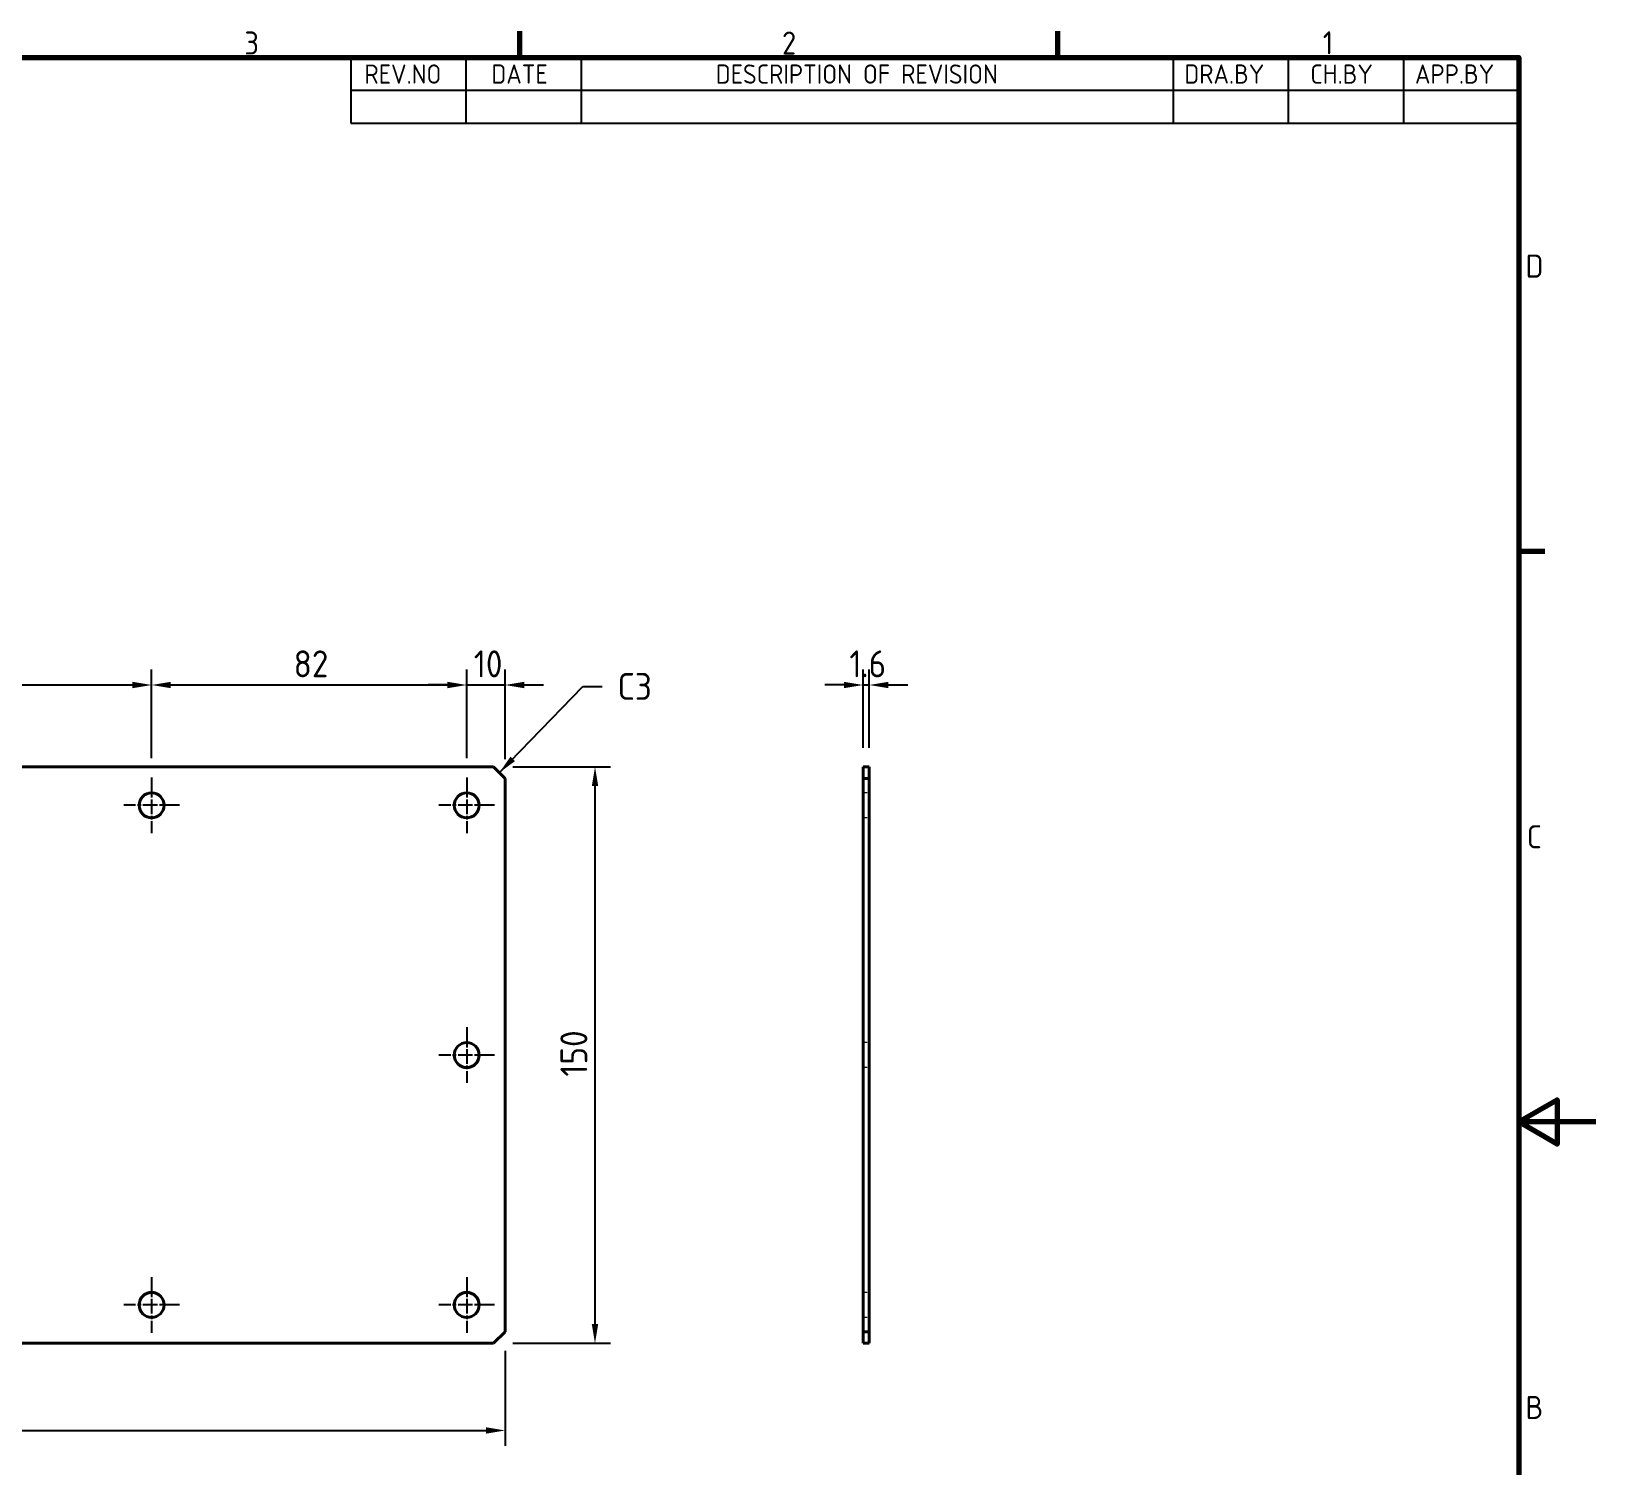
# Model space of a CAD drawing. Header units: millimetres. Extents: x 0 to 840, y 0 to 594.
# Drawn here: x 432.9 to 840, y 207.5 to 580.8 of the extents above; entities that cross this region are included whole.
import ezdxf

# ---------------------------------------------------------------- set-up
doc = ezdxf.new("R2010")
doc.units = ezdxf.units.MM
doc.header["$LTSCALE"] = 2
doc.linetypes.add('CHAIN', pattern=[0.35429999999999995, 0.2362, -0.0295, 0.0591, -0.0295])
doc.linetypes.add('DASHED', pattern=[0.2067, 0.1654, -0.0413])
doc.layers.get('0').update_dxf_attribs({"color": 3, "lineweight": 25})
for name, color, linetype, lineweight in [('가려진 것(ISO)', 2, 'DASHED', 18), ('가시적인 것(ISO)', 3, 'Continuous', 40), ('경계(ISO)', 7, 'Continuous', 70), ('기호(ISO)', 5, 'Continuous', 25), ('중심 표식(ISO)', 1, 'Continuous', 25), ('치수(ISO)', 7, 'Continuous', 25)]:
    doc.layers.add(name, color=color, linetype=linetype, lineweight=lineweight)
doc.styles.add('ISO Proportiona M2B', font='isocp.shx')
doc.styles.add('문자 텍스트_M2B', font='isocp.shx')
doc.styles.add('치수 텍스트_PSTEK_POSCO', font='isocp.shx')
doc.dimstyles.new('치수_PSTEK_POSCO', dxfattribs={"dimscale": 2, "dimtxt": 3.5, "dimasz": 2.5, "dimexe": 2, "dimexo": 2.5, "dimgap": 1, "dimtad": 1, "dimrnd": 1e-08, "dimdsep": 46, "dimtxsty": '치수 텍스트_PSTEK_POSCO', "dimcen": 0.09, "dimdle": 10, "dimclrd": 7, "dimclre": 7, "dimclrt": 2, "dimadec": 1, "dimazin": 2, "dimtfac": 1, "dimtmove": 0, "dimatfit": 3, "dimfxl": 0, "dimtolj": 1, "dimlwd": -1, "dimlwe": -1, "dimarcsym": 0})
doc.dimstyles.new('치수_PSTEK_POSCO$7', dxfattribs={"dimscale": 2, "dimtxt": 3.5, "dimasz": 2.5, "dimexe": 2, "dimexo": 2.5, "dimgap": 1, "dimtad": 1, "dimrnd": 1e-08, "dimdsep": 46, "dimtxsty": '치수 텍스트_PSTEK_POSCO', "dimcen": 0.09, "dimdle": 10, "dimclrd": 7, "dimclre": 7, "dimclrt": 2, "dimadec": 1, "dimazin": 2, "dimtfac": 1, "dimtmove": 0, "dimatfit": 3, "dimfxl": 0, "dimtolj": 1, "dimlwd": -1, "dimlwe": -1, "dimarcsym": 0})

# ---------------------------------------------------------------- blocks, each defined once
blk = doc.blocks.new('경계 Default Border')
at = {"layer": '경계(ISO)'}
for p, q in [((280, 287.0000076293945), (280, 290.4000091552734)), ((350, 287.0000076293945), (350, 290.4000091552734)), ((410, 222.7499961853027), (413.4000015258789, 222.7499961853027))]:
    blk.add_line(p, q, dxfattribs=at)
at = {"layer": '경계(ISO)', "flags": 128}
for points in [[(10, 10), (10, 287.0000076293945), (410, 287.0000076293945), (410, 10), (10, 10)], [(420, 148.5000038146973), (410, 148.5000038146973), (415, 151.3867473602295), (415, 145.6132507324219), (410, 148.5000038146973)]]:
    blk.add_lwpolyline(points, dxfattribs=at)
at = {"layer": '경계(ISO)', "color": 2, "char_height": 3.00000011920929, "attachment_point": 7, "style": '문자 텍스트_M2B'}
for s, insert in [('3', (244.1685395229535, 287.3713945155963)), ('2', (314.127739416884, 287.3713945155963)), ('1', (384.4860661041481, 287.4)), ('D', (410.878270202895, 258.3463944559917)), ('C', (411.0445395201643, 184.0963944559917)), ('B', (410.878270202895, 109.8463944559917))]:
    blk.add_mtext(s, dxfattribs=dict(at, insert=insert))
blk = doc.blocks.new('리비전 내역')
at = {"layer": '기호(ISO)'}
for p, q in [((258, 287.0000076293945), (410, 287.0000076293945)), ((258, 287.0000076293945), (258, 282.7200076293945)), ((273, 287.0000076293945), (273, 282.7200076293945)), ((288, 287.0000076293945), (288, 282.7200076293945)), ((365, 287.0000076293945), (365, 282.7200076293945)), ((380, 287.0000076293945), (380, 282.7200076293945)), ((395, 287.0000076293945), (395, 282.7200076293945)), ((410, 287.0000076293945), (410, 282.7200076293945)), ((258, 282.7200076293945), (410, 282.7200076293945)), ((258, 282.7200076293945), (258, 278.4400076293945)), ((273, 282.7200076293945), (273, 278.4400076293945)), ((288, 282.7200076293945), (288, 278.4400076293945)), ((365, 282.7200076293945), (365, 278.4400076293945)), ((380, 282.7200076293945), (380, 278.4400076293945)), ((395, 282.7200076293945), (395, 278.4400076293945)), ((410, 282.7200076293945), (410, 278.4400076293945)), ((258, 278.4400076293945), (410, 278.4400076293945))]:
    blk.add_line(p, q, dxfattribs=at)
at = {"layer": '기호(ISO)', "color": 2, "char_height": 2.5, "attachment_point": 7, "style": 'ISO Proportiona M2B'}
for s, insert in [('REV.NO', (259.7871163682308, 283.5831900503393)), ('DATE', (276.3142317728366, 283.5831900503393)), ('DESCRIPTION OF REVISION', (305.5070204333629, 283.5831900503393)), ('DRA.BY', (366.4757339553204, 283.5831900503393)), ('CH.BY', (382.8642915086117, 283.5831900503393)), ('APP.BY', (396.4777339604404, 283.5831900503393))]:
    blk.add_mtext(s, dxfattribs=dict(at, insert=insert))
blk = doc.blocks.new('*D26')
at = {"layer": 'Defpoints', "color": 0, "transparency": 16777216}
for p in [(464.1976051422732, 410.6878338040618), (382.1976051422732, 386.6281990893627), (464.1976051422732, 386.6281990893627)]:
    blk.add_point(p, dxfattribs=at)
at = {"layer": '치수(ISO)', "color": 7, "transparency": 16777216}
for p, q in [((382.1976051422732, 391.6281990893627), (382.1976051422732, 414.6878338040618)), ((464.1976051422732, 391.6281990893627), (464.1976051422732, 414.6878338040618)), ((387.1976051422732, 410.6878338040618), (459.1976051422732, 410.6878338040618))]:
    blk.add_line(p, q, dxfattribs=at)
for points in [[(387.1976051422732, 411.5211671373951), (387.1976051422732, 409.8545004707285), (382.1976051422732, 410.6878338040618)], [(459.1976051422732, 411.5211671373951), (459.1976051422732, 409.8545004707285), (464.1976051422732, 410.6878338040618)]]:
    blk.add_solid(points, dxfattribs=at)
at = {"layer": '치수(ISO)', "color": 2, "transparency": 16777216, "insert": (419.1573984493598, 416.1885227804398), "char_height": 7, "attachment_point": 4, "style": '치수 텍스트_PSTEK_POSCO'}
blk.add_mtext('\\A1;82', dxfattribs=at)
blk = doc.blocks.new('*D27')
at = {"layer": 'Defpoints', "color": 0, "transparency": 16777216}
for p in [(546.1976051422732, 410.6878338040618), (464.1976051422732, 386.6281990893627), (546.1976051422732, 386.6281990893627)]:
    blk.add_point(p, dxfattribs=at)
at = {"layer": '치수(ISO)', "color": 7, "transparency": 16777216}
for p, q in [((464.1976051422732, 391.6281990893627), (464.1976051422732, 414.6878338040618)), ((546.1976051422732, 391.6281990893627), (546.1976051422732, 414.6878338040618)), ((469.1976051422732, 410.6878338040618), (541.1976051422732, 410.6878338040618))]:
    blk.add_line(p, q, dxfattribs=at)
for points in [[(469.1976051422732, 411.5211671373951), (469.1976051422732, 409.8545004707285), (464.1976051422732, 410.6878338040618)], [(541.1976051422732, 411.5211671373951), (541.1976051422732, 409.8545004707285), (546.1976051422732, 410.6878338040618)]]:
    blk.add_solid(points, dxfattribs=at)
at = {"layer": '치수(ISO)', "color": 2, "transparency": 16777216, "insert": (501.15739844936, 416.1885227804398), "char_height": 7, "attachment_point": 4, "style": '치수 텍스트_PSTEK_POSCO'}
blk.add_mtext('\\A1;82', dxfattribs=at)
blk = doc.blocks.new('*D28')
at = {"layer": 'Defpoints', "color": 0, "transparency": 16777216}
for p in [(556.1976051422732, 410.6878338040618), (546.1976051422732, 386.6281990893627), (556.1976051422732, 386.3781990893626)]:
    blk.add_point(p, dxfattribs=at)
at = {"layer": '치수(ISO)', "color": 7, "transparency": 16777216}
for p, q in [((546.1976051422732, 391.6281990893627), (546.1976051422732, 414.6878338040618)), ((556.1976051422732, 391.3781990893626), (556.1976051422732, 414.6878338040618)), ((541.1976051422732, 410.6878338040618), (536.1976051422732, 410.6878338040618)), ((546.1976051422732, 410.6878338040618), (556.1976051422732, 410.6878338040618)), ((561.1976051422732, 410.6878338040618), (566.1976051422732, 410.6878338040618))]:
    blk.add_line(p, q, dxfattribs=at)
for points in [[(541.1976051422732, 411.5211671373951), (541.1976051422732, 409.8545004707285), (546.1976051422732, 410.6878338040618)], [(561.1976051422732, 411.5211671373951), (561.1976051422732, 409.8545004707285), (556.1976051422732, 410.6878338040618)]]:
    blk.add_solid(points, dxfattribs=at)
at = {"layer": '치수(ISO)', "color": 2, "transparency": 16777216, "insert": (548.0448492367614, 416.1878338040618), "char_height": 7, "attachment_point": 4, "style": '치수 텍스트_PSTEK_POSCO'}
blk.add_mtext('\\A1;10', dxfattribs=at)
blk = doc.blocks.new('*D33')
at = {"layer": 'Defpoints', "color": 0, "transparency": 16777216}
for p in [(126.1976051422733, 242.3781990893627), (556.1976051422732, 242.3781990893627), (556.1976051422732, 216.6921143097616)]:
    blk.add_point(p, dxfattribs=at)
at = {"layer": '치수(ISO)', "color": 7, "transparency": 16777216}
for p, q in [((126.1976051422733, 237.3781990893627), (126.1976051422733, 212.6921143097616)), ((556.1976051422732, 237.3781990893627), (556.1976051422732, 212.6921143097616)), ((131.1976051422733, 216.6921143097616), (551.1976051422732, 216.6921143097616))]:
    blk.add_line(p, q, dxfattribs=at)
for points in [[(131.1976051422733, 217.525447643095), (131.1976051422733, 215.8587809764283), (126.1976051422733, 216.6921143097616)], [(551.1976051422732, 217.525447643095), (551.1976051422732, 215.8587809764283), (556.1976051422732, 216.6921143097616)]]:
    blk.add_solid(points, dxfattribs=at)
at = {"layer": '치수(ISO)', "color": 2, "transparency": 16777216, "insert": (334.5448492367614, 222.1921143097616), "char_height": 7, "attachment_point": 4, "style": '치수 텍스트_PSTEK_POSCO'}
blk.add_mtext('\\A1;430', dxfattribs=at)
blk = doc.blocks.new('*D34')
at = {"layer": 'Defpoints', "color": 0, "transparency": 16777216}
for p in [(553.1976051422732, 389.3781990893627), (579.5856710741677, 389.3781990893627), (553.1976051422732, 239.3781990893627)]:
    blk.add_point(p, dxfattribs=at)
at = {"layer": '치수(ISO)', "color": 7, "transparency": 16777216}
for p, q in [((558.1976051422732, 389.3781990893627), (583.5856710741677, 389.3781990893627)), ((579.5856710741676, 244.3781990893627), (579.5856710741677, 384.3781990893627)), ((558.1976051422732, 239.3781990893627), (583.5856710741676, 239.3781990893627))]:
    blk.add_line(p, q, dxfattribs=at)
for points in [[(578.7523377408344, 384.3781990893627), (580.4190044075011, 384.3781990893627), (579.5856710741677, 389.3781990893627)], [(578.7523377408343, 244.3781990893627), (580.419004407501, 244.3781990893627), (579.5856710741676, 239.3781990893627)]]:
    blk.add_solid(points, dxfattribs=at)
at = {"layer": '치수(ISO)', "color": 2, "transparency": 16777216, "insert": (574.0856710741676, 308.7754431838509), "char_height": 7, "attachment_point": 4, "rotation": 90, "style": '치수 텍스트_PSTEK_POSCO'}
blk.add_mtext('\\A1;150', dxfattribs=at)
blk = doc.blocks.new('*D35')
at = {"layer": 'Defpoints', "color": 0, "transparency": 16777216}
for p in [(650.9601266400035, 410.6878338040618), (649.3601266400035, 389.3781990893627), (650.9601266400035, 389.3781990893627)]:
    blk.add_point(p, dxfattribs=at)
at = {"layer": '치수(ISO)', "color": 7, "transparency": 16777216}
for p, q in [((649.3601266400035, 394.3781990893627), (649.3601266400035, 414.6878338040618)), ((650.9601266400035, 394.3781990893627), (650.9601266400035, 414.6878338040618)), ((644.3601266400035, 410.6878338040618), (639.3601266400035, 410.6878338040618)), ((649.3601266400035, 410.6878338040618), (650.9601266400035, 410.6878338040618)), ((655.9601266400035, 410.6878338040618), (660.9601266400035, 410.6878338040618))]:
    blk.add_line(p, q, dxfattribs=at)
for points in [[(644.3601266400035, 411.5211671373951), (644.3601266400035, 409.8545004707285), (649.3601266400035, 410.6878338040618)], [(655.9601266400035, 411.5211671373951), (655.9601266400035, 409.8545004707285), (650.9601266400035, 410.6878338040618)]]:
    blk.add_solid(points, dxfattribs=at)
at = {"layer": '치수(ISO)', "color": 2, "transparency": 16777216, "insert": (645.7865045927593, 416.1878338040618), "char_height": 7, "attachment_point": 4, "style": '치수 텍스트_PSTEK_POSCO'}
blk.add_mtext('\\A1;1.6', dxfattribs=at)

msp = doc.modelspace()

# ---------------------------------------------------------------- linework, layer by layer
at = {"layer": '가려진 것(ISO)', "ltscale": 1.523657321929932}
for p, q in [((650.9601266400014, 382.6281990893627), (649.3601266400015, 382.6281990893627)), ((650.9601266400014, 376.1281990893627), (649.3601266400015, 376.1281990893627)), ((650.9601266400014, 317.6281990893627), (649.3601266400015, 317.6281990893627)), ((650.9601266400014, 311.1281990893627), (649.3601266400015, 311.1281990893627)), ((650.9601266400014, 252.6281990893627), (649.3601266400015, 252.6281990893627)), ((650.9601266400014, 246.1281990893627), (649.3601266400015, 246.1281990893627))]:
    msp.add_line(p, q, dxfattribs=at)
at = {"layer": '가시적인 것(ISO)'}
for p, q in [((129.1976051422732, 389.3781990893626), (553.1976051422732, 389.3781990893627)), ((553.1976051422732, 389.3781990893627), (556.1976051422732, 386.3781990893627)), ((649.3601266400035, 389.3781990893627), (649.3601266400044, 386.3781990893627)), ((650.9601266400035, 389.3781990893627), (649.3601266400035, 389.3781990893627)), ((650.9601266400044, 386.3781990893627), (650.9601266400035, 389.3781990893627)), ((556.1976051422732, 386.3781990893627), (556.1976051422733, 242.3781990893627)), ((649.3601266400044, 386.3781990893627), (650.9601266400044, 386.3781990893627)), ((649.3601266400044, 386.3781990893627), (649.3601266400044, 242.3781990893627)), ((650.9601266400044, 242.3781990893627), (650.9601266400044, 386.3781990893626)), ((556.1976051422733, 242.3781990893627), (553.1976051422733, 239.3781990893627)), ((649.3601266400044, 242.3781990893627), (649.3601266400035, 239.3781990893627)), ((650.9601266400044, 242.3781990893627), (649.3601266400044, 242.3781990893627)), ((650.9601266400035, 239.3781990893627), (650.9601266400044, 242.3781990893627)), ((553.1976051422733, 239.3781990893627), (129.1976051422733, 239.3781990893627)), ((649.3601266400035, 239.3781990893627), (650.9601266400035, 239.3781990893627))]:
    msp.add_line(p, q, dxfattribs=at)
for centre in [(464.1976051422732, 379.3781990893627), (546.1976051422732, 379.3781990893627), (546.1976051422732, 314.3781990893627), (464.1976051422732, 249.3781990893627), (546.1976051422732, 249.3781990893627)]:
    msp.add_circle(centre, 3.25, dxfattribs=at)
at = {"layer": '중심 표식(ISO)', "linetype": 'CHAIN', "ltscale": 8.056153297424316}
for p, q in [((464.1976051422732, 386.6281990893627), (464.1976051422732, 372.1281990893627)), ((546.1976051422732, 386.6281990893627), (546.1976051422732, 372.1281990893627)), ((471.4476051422732, 379.3781990893627), (456.9476051422732, 379.3781990893627)), ((553.4476051422732, 379.3781990893627), (538.9476051422732, 379.3781990893627)), ((546.1976051422732, 321.6281990893627), (546.1976051422732, 307.1281990893627)), ((553.4476051422732, 314.3781990893627), (538.9476051422732, 314.3781990893627)), ((464.1976051422732, 256.6281990893627), (464.1976051422732, 242.1281990893627)), ((546.1976051422732, 256.6281990893627), (546.1976051422732, 242.1281990893627)), ((471.4476051422732, 249.3781990893627), (456.9476051422732, 249.3781990893627)), ((553.4476051422732, 249.3781990893627), (538.9476051422732, 249.3781990893627))]:
    msp.add_line(p, q, dxfattribs=at)

# ---------------------------------------------------------------- block references
at = {"xscale": 2, "yscale": 2, "zscale": 2}
msp.add_blockref('경계 Default Border', (0, 0), dxfattribs=at)
at = {"layer": '기호(ISO)', "xscale": 2, "yscale": 2, "zscale": 2}
msp.add_blockref('리비전 내역', (0, 0), dxfattribs=at)

# ---------------------------------------------------------------- texts
at = {"layer": '기호(ISO)', "color": 2, "insert": (585.446509987381, 410.316023031063), "char_height": 6.99999988079071, "attachment_point": 4, "style": '치수 텍스트_PSTEK_POSCO'}
msp.add_mtext('{C3}', dxfattribs=at)

# ---------------------------------------------------------------- dimensions: what is measured, and where the dimension line sits
at = {"layer": '치수(ISO)', "color": 7}
for base, p1, p2, angle, override, picture, middle in [((464.1976051422732, 410.6878338040618), (382.1976051422732, 386.6281990893627), (464.1976051422732, 386.6281990893627), 180, {"dimdec": 2, "dimtp": 0, "dimtm": -0, "dimtdec": 2, "dimtofl": 0, "dimatfit": 1}, '*D26', (423.2176051422732, 410.6878338040618)), ((546.1976051422732, 410.6878338040618), (464.1976051422732, 386.6281990893627), (546.1976051422732, 386.6281990893627), 180, {"dimdec": 2, "dimtp": 0, "dimtm": -0, "dimtdec": 2, "dimtofl": 0, "dimatfit": 1}, '*D27', (505.2176051422733, 410.6878338040618)), ((556.1976051422732, 410.6878338040618), (546.1976051422732, 386.6281990893627), (556.1976051422732, 386.3781990893626), 180, {"dimdec": 2, "dimtp": 0, "dimtm": -0, "dimtdec": 2, "dimtofl": 1, "dimatfit": 1}, '*D28', (551.1976051422732, 410.6878338040618)), ((650.9601266400035, 410.6878338040618), (649.3601266400035, 389.3781990893627), (650.9601266400035, 389.3781990893627), 180, {"dimdec": 2, "dimtp": 0, "dimtm": -0, "dimtdec": 2, "dimtofl": 1, "dimatfit": 1}, '*D35', (650.1601266400035, 410.6878338040618)), ((579.5856710741677, 389.3781990893627), (553.1976051422732, 239.3781990893627), (553.1976051422732, 389.3781990893627), 90, {"dimdec": 2, "dimtp": 0, "dimtm": -0, "dimtdec": 2, "dimtofl": 0, "dimatfit": 1}, '*D34', (579.5856710741676, 314.3781990893627))]:
    dim = msp.add_linear_dim(base=base, p1=p1, p2=p2, angle=angle, dimstyle='치수_PSTEK_POSCO', override=override, dxfattribs=at)
    dim.commit()
    dim.dimension.update_dxf_attribs({"geometry": picture, "text_midpoint": middle, "dimtype": 160})
dim = msp.add_linear_dim(base=(556.1976051422732, 216.6921143097616), p1=(126.1976051422733, 242.3781990893627), p2=(556.1976051422732, 242.3781990893627), dimstyle='치수_PSTEK_POSCO', override={"dimdec": 2, "dimtp": 0, "dimtm": -0, "dimtdec": 2, "dimtofl": 0, "dimatfit": 1}, dxfattribs=at)
dim.commit()
dim.dimension.update_dxf_attribs({"geometry": '*D33', "text_midpoint": (341.1976051422732, 216.6921143097616), "dimtype": 160})

# ---------------------------------------------------------------- leaders
at = {"layer": '기호(ISO)', "color": 7, "annotation_type": 0, "has_hookline": 1, "hookline_direction": 0, "text_width": 8.316142532406916}
msp.add_leader([(554.6976051422732, 387.8781990893627), (576.446509987381, 410.316023031063), (581.446509987381, 410.316023031063)], dimstyle='치수_PSTEK_POSCO$7', override={"dimtad": 0}, dxfattribs=at)

doc.saveas('drawing.dxf')
